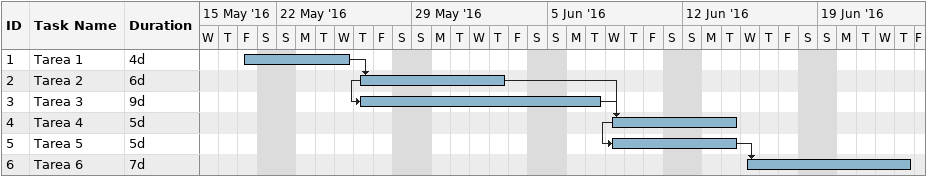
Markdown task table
| ID | Task | Duration | Start | Finish | Predecessors |
|---|---|---|---|---|---|
| 1 | Tarea 1 | 4d | 2016-05-20 | 2016-05-25 |  |
| 2 | Tarea 2 | 6d | 2016-05-26 | 2016-06-02 | 1 |
| 3 | Tarea 3 | 9d | 2016-05-26 | 2016-06-07 | 2SS |
| 4 | Tarea 4 | 5d | 2016-06-08 | 2016-06-14 | 2, 3 |
| 5 | Tarea 5 | 5d | 2016-06-08 | 2016-06-14 | 4SS |
| 6 | Tarea 6 | 7d | 2016-06-15 | 2016-06-23 | 5 |
